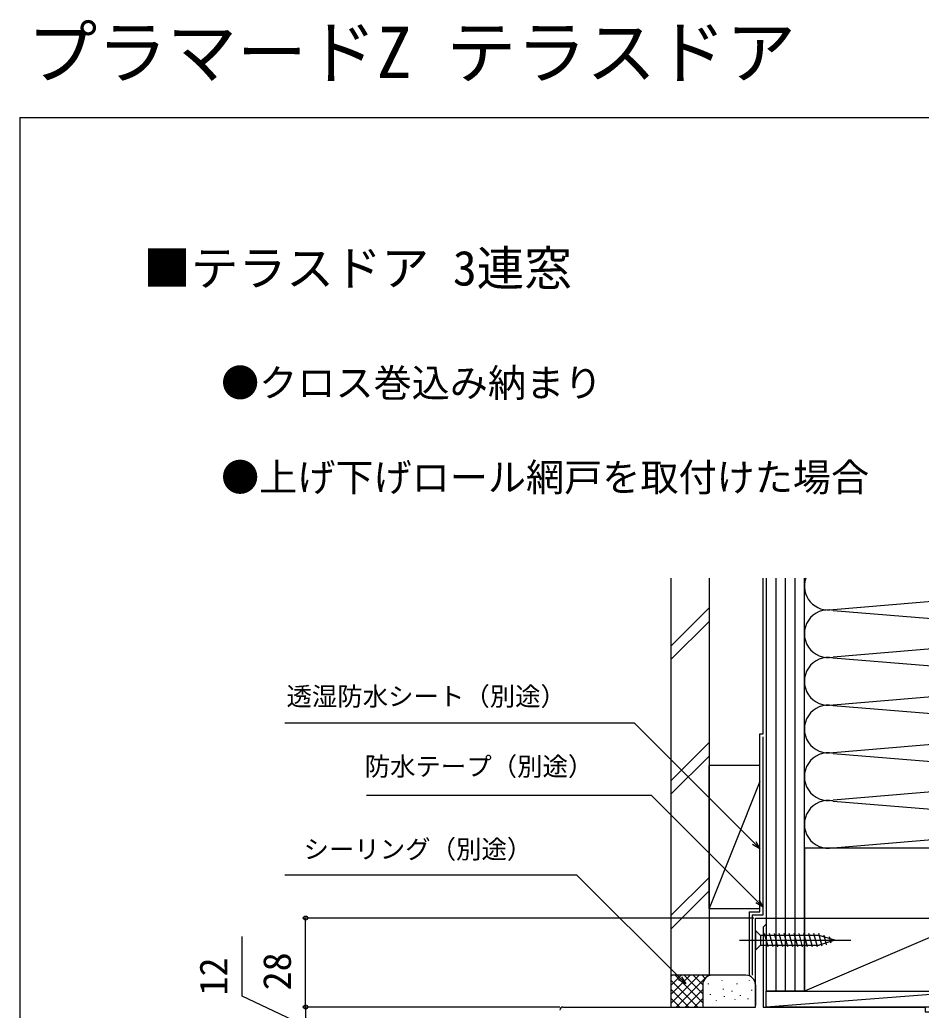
# Model space of a CAD drawing. Units: millimetres, scale not verified. Extents: x -525 to 525, y -783 to 778.
# Drawn here: x -525 to -241.2, y 466.4 to 778.1 of the extents above; entities that cross this region are included whole.
import ezdxf
from ezdxf.enums import TextEntityAlignment as Align

# ---------------------------------------------------------------- set-up
doc = ezdxf.new("R2010")
doc.units = ezdxf.units.MM
doc.header["$LTSCALE"] = 4
for name, color, linetype in [('0-1_USER1', 3, 'Continuous'), ('0-2_YKK_11', 7, 'Continuous'), ('0-5_YKK_13', 4, 'Continuous'), ('0-7_YKK_D', 6, 'Continuous'), ('0-8_YKK_ZWAK', 7, 'Continuous'), ('0-9_YSS_K', 3, 'Continuous'), ('0-A_YSS_KE', 3, 'Continuous')]:
    doc.layers.add(name, color=color, linetype=linetype)
doc.styles.add('ＭＳ ゴシック', font='')
doc.styles.get('ＭＳ ゴシック').set_extended_font_data('MS Gothic')

msp = doc.modelspace()

# ---------------------------------------------------------------- linework, layer by layer
at = {"layer": '0-2_YKK_11'}
msp.add_lwpolyline([(-354, 467.4), (-293.4, 467.4), (-293.4, 495.4), (-290, 495.4), (-290, 493.5), (-290.5, 493), (-291, 492.5), (-291, 467.4), (-240, 467.4), (-240, 465.9), (-227.5, 465.9), (-227.5, 467.4), (-225, 467.4), (-225, 463.4), (-240, 463.4)], dxfattribs=at)
msp.add_arc((-354, 466.4), 1, 90.00001, 179.99999, dxfattribs=at)
at = {"layer": '0-5_YKK_13'}
for p, q in [((-293.4, 491.494), (-293.4, 485.294)), ((-293.4, 491.494), (-291.85, 489.944)), ((-273.316, 489.944), (-291.85, 489.944)), ((-291.85, 489.944), (-291.85, 486.844)), ((-289.424, 486.294), (-290.549, 490.494)), ((-287.871, 486.294), (-288.996, 490.494)), ((-286.318, 486.294), (-287.443, 490.494)), ((-284.765, 486.294), (-285.89, 490.494)), ((-283.212, 486.294), (-284.337, 490.494)), ((-281.659, 486.294), (-282.784, 490.494)), ((-280.106, 486.294), (-281.231, 490.494)), ((-278.553, 486.294), (-279.679, 490.494)), ((-277, 486.294), (-278.126, 490.494)), ((-275.447, 486.294), (-276.573, 490.494)), ((-273.894, 486.294), (-275.02, 490.494)), ((-272.411, 486.552), (-273.467, 490.494)), ((-268.4, 488.394), (-273.316, 489.944)), ((-270.979, 487.004), (-271.792, 490.04)), ((-269.547, 487.455), (-270.096, 489.505)), ((-298.4, 488.394), (-263.4, 488.394)), ((-293.4, 485.294), (-291.85, 486.844)), ((-291.85, 486.844), (-273.316, 486.844)), ((-268.4, 488.394), (-273.316, 486.844))]:
    msp.add_line(p, q, dxfattribs=at)
at = {"layer": '0-7_YKK_D'}
for p, q in [((-293.9, 495.4), (-436.005, 495.4)), ((-435.005, 467.4), (-435.005, 495.4)), ((-290.7, 495.4), (2, 495.4)), ((-355, 467.4), (-436.005, 467.4)), ((-358, 467.4), (-436.005, 467.4)), ((-435.005, 467.4), (-435.005, 455.4))]:
    msp.add_line(p, q, dxfattribs=at)
for points in [[(-292, 517.226), (-293.803, 519.029), (-331.476, 556.701), (-441.546, 556.701)], [(-291, 498.844), (-292.803, 500.647), (-326.135, 533.979), (-415.808, 533.979)], [(-293.32, 519.512), (-292, 517.226), (-294.286, 518.546)], [(-315.334, 474.645), (-317.137, 476.448), (-349.63, 508.941), (-441.548, 508.941)], [(-292.32, 501.131), (-291, 498.844), (-293.286, 500.164)], [(-435.005, 461.4), (-455.005, 470.851), (-455.005, 489.579)], [(-316.654, 476.931), (-315.334, 474.645), (-317.62, 475.965)]]:
    msp.add_lwpolyline(points, dxfattribs=at)
for centre in [(-435.005, 495.4), (-435.005, 467.4), (-435.005, 467.4)]:
    msp.add_circle(centre, 0.637, dxfattribs=at)
at = {"layer": '0-8_YKK_ZWAK'}
for q in [(-525, -782.6), (525, 747.4)]:
    msp.add_line((-525, 747.4), q, dxfattribs=at)
at = {"layer": '0-9_YSS_K'}
for p, q in [((-290, 602.4), (-290, 472.4)), ((-287, 602.4), (-287, 472.4)), ((-284, 602.4), (-284, 472.4)), ((-281, 602.4), (-281, 472.4)), ((-278, 517.4), (-278, 602.4)), ((-278, 472.4), (-278, 602.4)), ((-268.968, 592.558), (-182.032, 599.742)), ((-320, 581.038), (-308, 593.038)), ((-268.968, 592.242), (-182.032, 585.058)), ((-320, 576.795), (-308, 588.795)), ((-182.032, 584.742), (-268.968, 577.558)), ((-182.032, 570.058), (-268.968, 577.242)), ((-268.968, 562.558), (-182.032, 569.742)), ((-182.032, 555.058), (-268.968, 562.242)), ((-268.968, 547.558), (-182.032, 554.742)), ((-320, 538.611), (-308, 550.611)), ((-320, 534.369), (-308, 546.369)), ((-268.968, 547.242), (-182.032, 540.058)), ((-292, 543.4), (-308, 543.4)), ((-308, 498.4), (-308, 543.4)), ((-290, 543.4), (-290, 498.4)), ((-182.032, 539.742), (-268.968, 532.558)), ((-292, 538.4), (-308, 498.4)), ((-268.968, 532.242), (-182.032, 525.058)), ((-268.968, 517.558), (-182.032, 524.742)), ((-173, 517.4), (-278, 472.4)), ((-308, 508.185), (-320, 496.185)), ((-320, 491.942), (-308, 503.942)), ((-308, 498.4), (-292, 498.4)), ((-320, 477.4), (-320, 467.4)), ((-307, 477.4), (-320, 477.4)), ((-320, 468.542), (-311.142, 477.4)), ((-320, 471.371), (-313.971, 477.4)), ((-320, 474.199), (-316.799, 477.4)), ((-320, 477.027), (-319.627, 477.4)), ((-318.686, 477.4), (-310, 468.714)), ((-318.314, 467.4), (-308.314, 477.4)), ((-315.858, 477.4), (-310, 471.542)), ((-313.029, 477.4), (-310, 474.371)), ((-310.201, 477.4), (-309.219, 476.418)), ((-307.373, 477.4), (-307.352, 477.379)), ((-296.4, 477.4), (-307, 477.4)), ((-320, 475.885), (-311.515, 467.4)), ((-310, 474.4), (-310, 467.4)), ((-308.172, 474.595), (-308.172, 474.795)), ((-303.833, 475.596), (-303.833, 475.796)), ((-299.159, 474.595), (-299.159, 474.795)), ((-295.318, 475.596), (-295.318, 475.796)), ((-293.4, 474.4), (-293.4, 467.9)), ((-320, 473.057), (-314.343, 467.4)), ((-315.485, 467.4), (-310, 472.885)), ((-307.505, 471.257), (-307.505, 471.457)), ((-303.499, 472.926), (-303.499, 473.126)), ((-303.165, 470.589), (-303.165, 470.789)), ((-300.706, 472.323), (-300.706, 472.523)), ((-298.158, 470.923), (-298.158, 471.123)), ((-294.486, 472.592), (-294.486, 472.792)), ((-225, 472.4), (-290, 467.4)), ((-278, 472.4), (-290, 472.4)), ((-320, 470.228), (-317.172, 467.4)), ((-312.657, 467.4), (-309.982, 470.075)), ((-305.674, 469.401), (-305.674, 469.601)), ((-299.745, 469.616), (-299.745, 469.816)), ((-295.651, 469.92), (-295.651, 470.12))]:
    msp.add_line(p, q, dxfattribs=at)
msp.add_lwpolyline([(-225, 467.4), (-290, 467.4), (-290, 472.4), (-225, 472.4)], close=True, dxfattribs=at)
for centre, radius, start, end in [((-270.5, 599.9), 7.5, 160.52885, 281.78353), ((-270.5, 584.9), 7.5, 78.21649, 281.78353), ((-270.5, 569.9), 7.5, 78.21648, 281.78353), ((-270.5, 554.9), 7.5, 78.21649, 281.78353), ((-270.5, 539.9), 7.5, 78.21649, 281.78353), ((-270.5, 524.9), 7.5, 78.21649, 281.78353), ((-307, 474.4), 3, 90, 180), ((-296.4, 474.4), 3, 0, 90)]:
    msp.add_arc(centre, radius, start, end, dxfattribs=at)
at = {"layer": '0-A_YSS_KE'}
for p, q in [((-320, 602.4), (-320, 477.4)), ((-308, 602.4), (-308, 477.4)), ((-295.4, 497.4), (-295.4, 477.4)), ((-294.4, 496.4), (-294.4, 477.4)), ((-308, 477.4), (-320, 477.4))]:
    msp.add_line(p, q, dxfattribs=at)
for points in [[(-295.4, 497.4), (-292, 497.4), (-292, 553.4), (-291, 553.4), (-291, 602.4)], [(-294.4, 496.4), (-291, 496.4), (-291, 552.4)]]:
    msp.add_lwpolyline(points, dxfattribs=at)
msp.add_lwpolyline([(-278, 517.4), (-278, 472.4), (-173, 472.4), (-173, 517.4)], close=True, dxfattribs=at)

# ---------------------------------------------------------------- texts
at = {"layer": '0-1_USER1', "style": 'ＭＳ ゴシック'}
for s, height, p in [('プラマードZ テラスドア', 16.13, (-522.625, 755.025)), ('■テラスドア 3連窓', 11, (-486.153, 691.19)), ('●クロス巻込み納まり', 8.798, (-461.636, 656.832)), ('●上げ下げロール網戸を取付けた場合', 8.798, (-461.636, 627.105))]:
    msp.add_text(s, height=height, dxfattribs=at).set_placement(p, align=Align.BOTTOM_LEFT)
at = {"layer": '0-7_YKK_D', "style": 'ＭＳ ゴシック'}
for s, p in [('透湿防水シート（別途）', (-441.047, 560.497)), ('防水テープ（別途）', (-416.43, 538.441)), ('シーリング（別途）', (-435.67, 512.382))]:
    msp.add_text(s, height=5.865, dxfattribs=at).set_placement(p, align=Align.BOTTOM_LEFT)
for s, p in [('28', (-437.005, 472.639)), ('12', (-457.005, 471.01))]:
    msp.add_text(s, height=8.798, rotation=90, dxfattribs=at).set_placement(p, align=Align.BOTTOM_LEFT)

doc.saveas('drawing.dxf')
